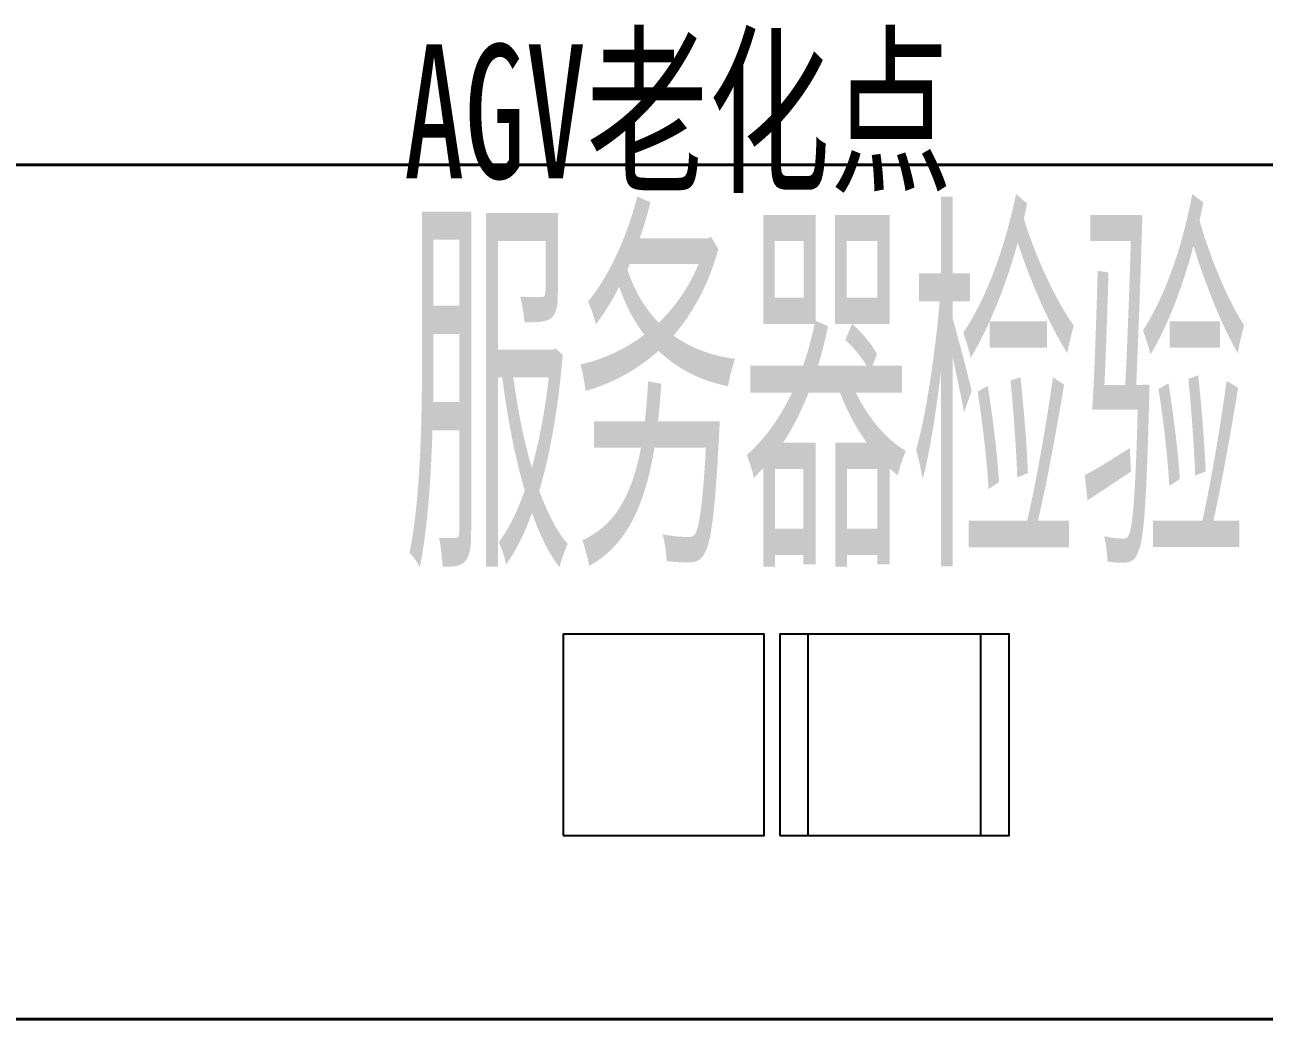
# Model space of a CAD drawing. Extents: x 539033 to 804858, y 468425 to 1263560.
# Drawn here: x 735568 to 739265, y 490589 to 493556 of the extents above; entities that cross this region are included whole.
import ezdxf

# ---------------------------------------------------------------- set-up
doc = ezdxf.new("R2010")
doc.units = 0
doc.header["$LTSCALE"] = 1000
doc.header["$MEASUREMENT"] = 0
doc.linetypes.add('EBLTYPE2', pattern=[6, 0, -3, 3])
doc.layers.get('0').update_dxf_attribs({"linetype": 'CONTINUOUS'})
for name, color, linetype in [('5剖面线层', 2, 'CONTINUOUS'), ('COLUMN', 9, 'CONTINUOUS'), ('摄像头', 7, 'CONTINUOUS'), ('柱子', 7, 'CONTINUOUS')]:
    doc.layers.add(name, color=color, linetype=linetype)
doc.styles.get("Standard").update_dxf_attribs({"font": 'txt.shx', "width": 0.7, "height": 500, "bigfont": 'hzdx.shx'})
doc.styles.add('标准', font='', dxfattribs={"width": 0.667})
doc.styles.get('标准').set_extended_font_data('FangSong_GB2312')

# ---------------------------------------------------------------- blocks, each defined once
blk = doc.blocks.new('_FZHK')
blk.add_lwpolyline([(-0.5, -0.5), (0.5, -0.5), (0.5, 0.5), (-0.5, 0.5)], close=True)

msp = doc.modelspace()

# ---------------------------------------------------------------- linework, layer by layer
at = {"layer": '5剖面线层', "color": 5, "lineweight": 40, "ltscale": 100}
msp.add_lwpolyline([(726513.9, 493138), (747045.5, 493138), (747045.5, 490589.2), (726513.9, 490589.2)], close=True, dxfattribs=at)
at = {"layer": '柱子', "color": 2, "lineweight": 25, "ltscale": 100}
msp.add_line((697103.2, 493138.1), (747045.5, 493137.8), dxfattribs=at)

# ---------------------------------------------------------------- block references
at = {"layer": 'COLUMN', "lineweight": 25, "xscale": 600, "yscale": 600, "zscale": 600}
for p in [(737474.2, 491437.7), (738120.2, 491437.7), (738204.2, 491437.7)]:
    msp.add_blockref('_FZHK', p, dxfattribs=at)

# ---------------------------------------------------------------- texts
at = {"layer": '5剖面线层', "color": 0, "linetype": 'EBLTYPE2', "lineweight": 25, "ltscale": 100, "insert": (736698.8, 492939.1), "char_height": 1000, "width": 2977.981, "attachment_point": 1}
msp.add_mtext('{\\Fsimplex.shx,gbcbig;服务器检验}', dxfattribs=at)
at = {"layer": '摄像头', "color": 1, "lineweight": 25, "ltscale": 100, "insert": (736698.8, 493497.9), "char_height": 400, "width": 3372.484, "attachment_point": 1, "style": '标准'}
msp.add_mtext('{\\C256;AGV\\fSimSun|b0|i0|c134|p2;老化点}', dxfattribs=at)

doc.saveas('drawing.dxf')
